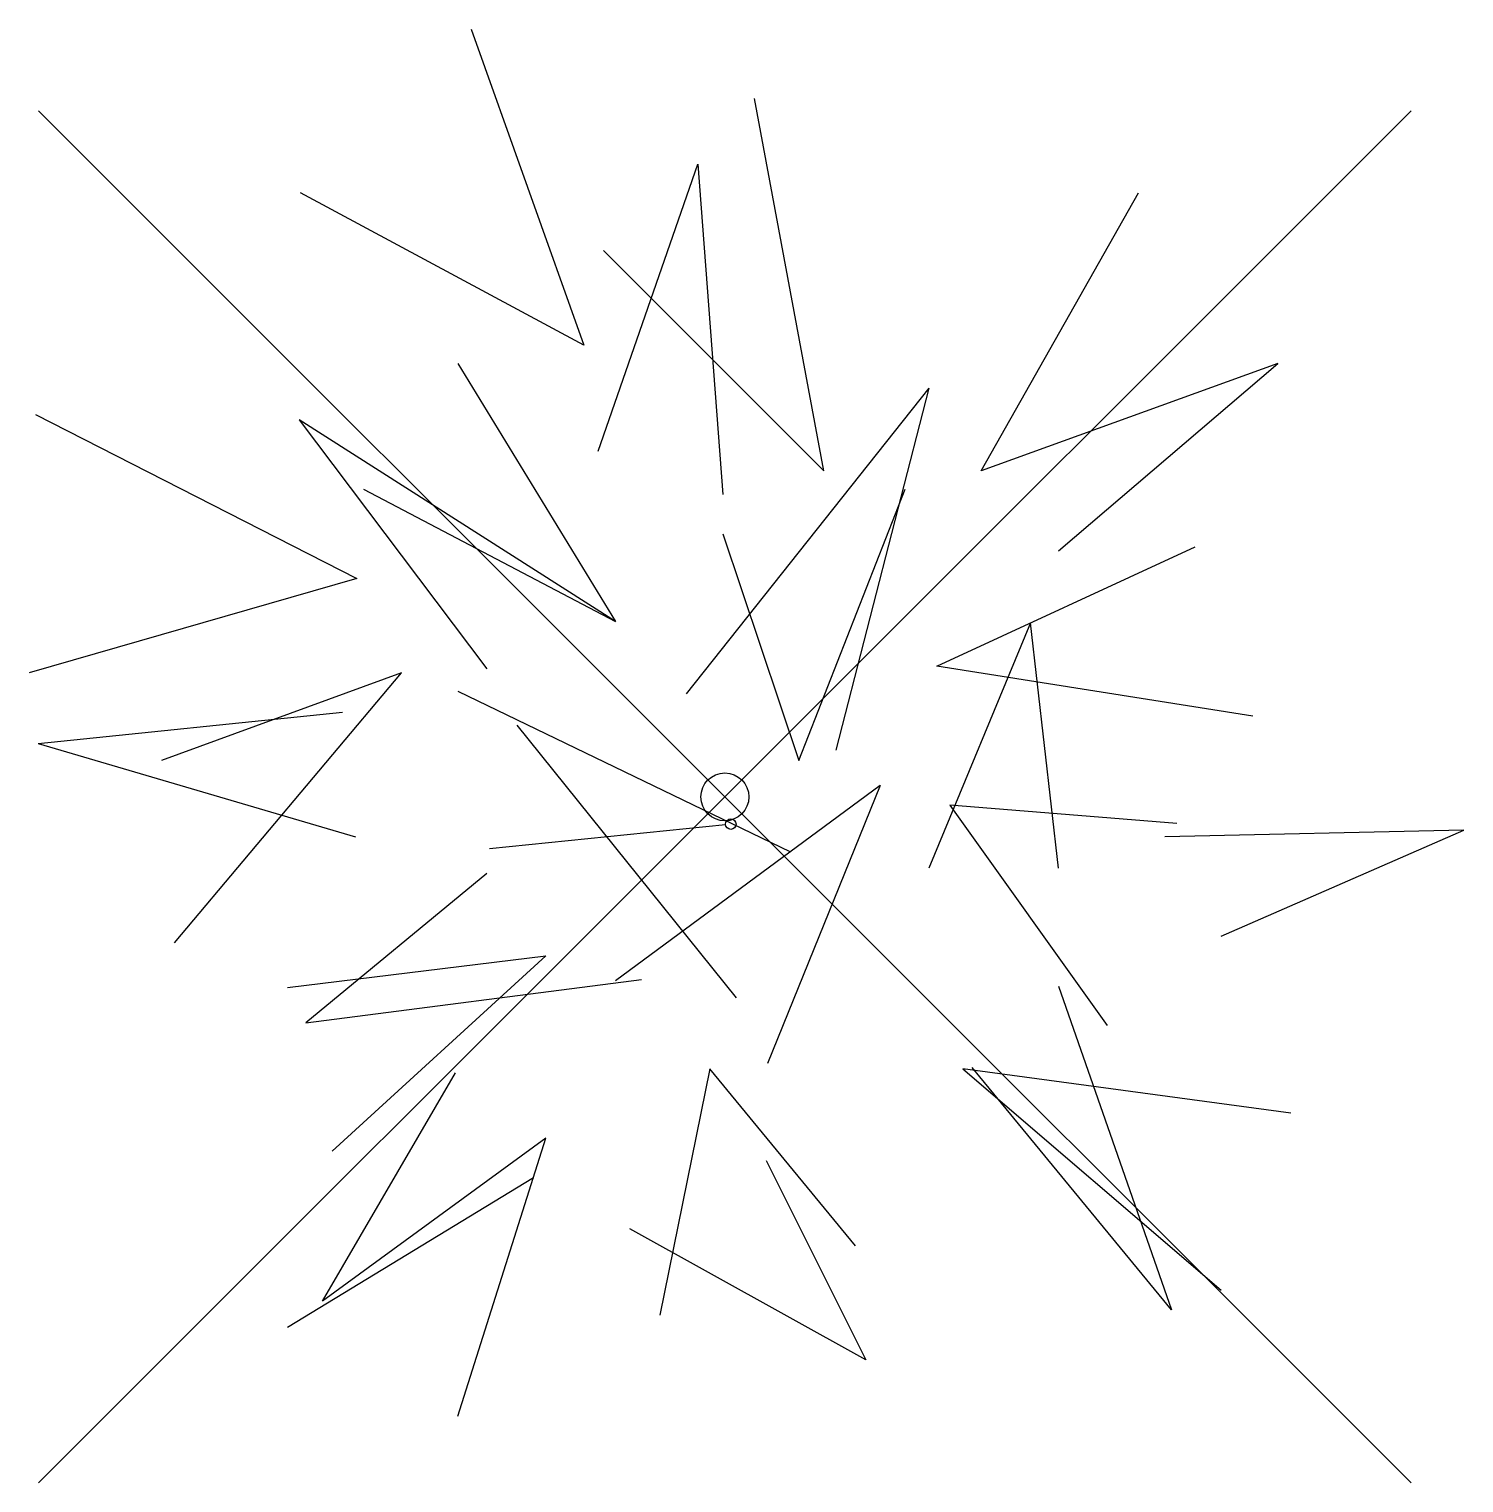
# Model space of a CAD drawing. Header units: metres. Extents: x -4.35 to 4.62, y -4.29 to 4.8.
import ezdxf

# ---------------------------------------------------------------- set-up
doc = ezdxf.new("R2010")
doc.units = ezdxf.units.M
doc.header["$LTSCALE"] = 0.2

msp = doc.modelspace()

# ---------------------------------------------------------------- linework, layer by layer
at = {"lineweight": -3}
for p, q in [((-4.2929, 4.2929), (4.2929, -4.2929)), ((4.2929, 4.2929), (-4.2929, -4.2929))]:
    msp.add_line(p, q, dxfattribs=at)
at = {"flags": 128}
for points in [[(-1.5875, 4.8047), (-0.8819, 2.8275), (-2.654, 3.7792)], [(-0.7589, 3.4182), (0.6194, 2.0399), (0.1846, 4.3698)], [(-0.7917, 2.163), (-0.1682, 3.9597), (-0.0123, 1.8923)], [(2.0879, 1.5395), (3.458, 2.7127), (1.6039, 2.0399), (2.5883, 3.7792)], [(-1.6695, 2.7127), (-0.685, 1.0965), (-2.6622, 2.3599), (-1.489, 0.8011)], [(1.2757, 2.5568), (-0.242, 0.6453)], [(1.2757, 2.5568), (0.6932, 0.2925)], [(-4.3112, 2.3927), (-2.3012, 1.3672), (-4.3522, 0.7765)], [(-2.2602, 1.9251), (-0.685, 1.0965)], [(-0.0123, 1.6461), (0.4635, 0.2269), (1.128, 1.9251)], [(3.3021, 0.5058), (1.3249, 0.8175), (2.9411, 1.5641)], [(2.0879, -0.4459), (1.9115, 1.0885), (1.2757, -0.4459)], [(-3.4416, -0.9135), (-2.0223, 0.7765), (-3.5236, 0.2269)], [(-1.6695, 0.6617), (0.4107, -0.3432)], [(-4.2948, 0.3335), (-2.3914, 0.5304)], [(-1.3003, 0.4484), (0.0697, -1.2581)], [(-4.2948, 0.3335), (-2.3094, -0.249)], [(0.9722, 0.071), (-0.685, -1.1514)], [(0.9722, 0.071), (0.2666, -1.6682)], [(2.8263, -0.1669), (1.407, -0.0521), (2.3914, -1.4303)], [(-1.4726, -0.3228), (0.004, -0.1736)], [(3.1052, -0.8725), (4.6229, -0.2079), (2.7524, -0.249)], [(-1.489, -0.4787), (-2.6212, -1.4139), (-0.521, -1.1432)], [(-2.736, -1.1924), (-1.1198, -0.9955), (-2.4571, -2.2179)], [(2.0879, -1.1842), (2.7934, -3.2106), (1.5464, -1.6929)], [(-1.6695, -3.8751), (-1.1198, -2.1359), (-2.5158, -3.1563), (-1.6859, -1.7257)], [(0.8163, -2.8086), (-0.0943, -1.7011), (-0.4061, -3.2434)], [(3.54, -1.98), (1.489, -1.7011), (3.1052, -3.0875)], [(0.2584, -2.2753), (0.8819, -3.5223), (-0.5948, -2.7019)], [(-2.736, -3.3172), (-1.1976, -2.3818)]]:
    msp.add_lwpolyline(points, dxfattribs=at)
at = {"ltscale": 0.1}
msp.add_circle((0, 0), 0.15, dxfattribs=at)
msp.add_circle((0.0369, -0.1702), 0.033)

doc.saveas('drawing.dxf')
